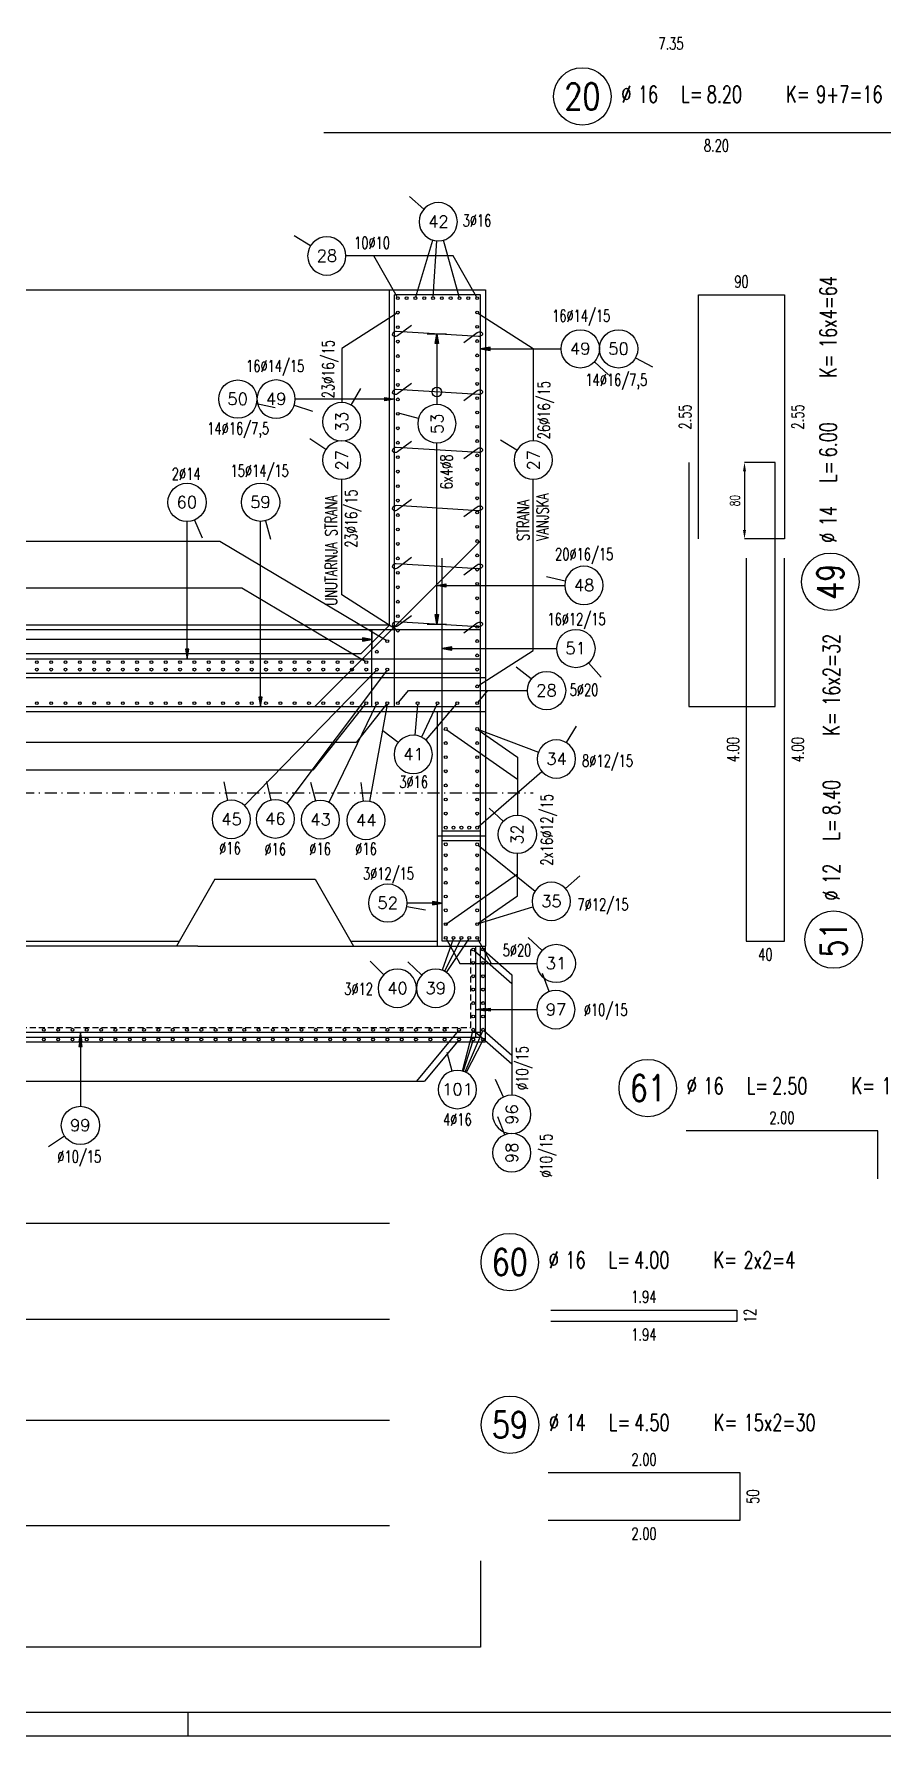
# Model space of a CAD drawing. Extents: x 0 to 12346, y 0 to 3567.
# Drawn here: x 5395 to 6281, y 0 to 1777 of the extents above; entities that cross this region are included whole.
import ezdxf
from ezdxf.enums import TextEntityAlignment as Align

# ---------------------------------------------------------------- set-up
doc = ezdxf.new("R2010")
doc.units = 0
doc.header["$LTSCALE"] = 50
doc.header["$PDMODE"] = 34
doc.header["$PDSIZE"] = 5
doc.linetypes.add('CENTER', pattern=[0.47, 0.25, -0.1, 0.02, -0.1])
doc.linetypes.add('HIDDEN2', pattern=[0.1875, 0.125, -0.0625])
doc.layers.get('DEFPOINTS').update_dxf_attribs({"linetype": 'CONTINUOUS'})
for name, color, linetype in [('ARM', 1, 'CONTINUOUS'), ('ARM-I', 6, 'CONTINUOUS'), ('BETON', 7, 'CONTINUOUS'), ('BETON tan', 40, 'CONTINUOUS'), ('CRTICA', 7, 'CONTINUOUS'), ('FILE', 8, 'CONTINUOUS'), ('KOTE', 4, 'CONTINUOUS'), ('NEVIDLJIVO', 9, 'HIDDEN2'), ('OSI', 2, 'CENTER'), ('TANKO', 8, 'CONTINUOUS')]:
    doc.layers.add(name, color=color, linetype=linetype)
doc.styles.add('KOTE', font='romans.shx', dxfattribs={"width": 0.7})
doc.styles.get("Standard").update_dxf_attribs({"font": 'romans.shx', "width": 0.9})
doc.dimstyles.new('M-50', dxfattribs={"dimscale": 50, "dimtxt": 0.2, "dimasz": 0.185, "dimexe": 0, "dimexo": 0, "dimgap": 0.1, "dimtad": 1, "dimdec": 0, "dimzin": 0, "dimdsep": 46, "dimtxsty": 'KOTE', "dimcen": 0.09, "dimclrd": 256, "dimclre": 256, "dimclrt": 2, "dimadec": 0, "dimazin": 0, "dimtfac": 1, "dimtdec": 0, "dimtix": 1, "dimtmove": 2, "dimatfit": 3, "dimfxl": 0, "dimtolj": 1, "dimtzin": 0, "dimarcsym": 0})

# ---------------------------------------------------------------- blocks, each defined once
blk = doc.blocks.new('POZ')
at = {"layer": 'ARM-I'}
blk.add_circle((0, 0), 0.6, dxfattribs=at)
at = {"layer": 'ARM', "width": 0.7}
for s, p in [('%%c', (0.814, -0.125)), ('L=', (2.064, -0.125)), ('K=', (4.256, -0.125))]:
    blk.add_text(s, height=0.35, dxfattribs=at).set_placement(p)
for tag, p in [('VA', (0.879, 0.435)), ('FI', (1.162, -0.13)), ('DUZ', (2.598, -0.13)), ('KOM', (4.881, -0.13))]:
    blk.add_attdef(tag, p, '', height=0.35, dxfattribs=at)
at = {"layer": 'ARM', "width": 0.7, "flags": 1}
for tag, p in [('TIP', (1.038, -0.896)), ('A', (1.162, -1.411)), ('B', (1.162, -1.918)), ('C', (1.162, -2.426)), ('D', (1.162, -2.934)), ('E', (1.162, -3.441)), ('F', (1.162, -3.949)), ('G', (1.162, -4.457)), ('H', (1.162, -4.964)), ('I', (1.162, -5.472)), ('J', (1.162, -5.98)), ('K', (1.162, -6.487)), ('L', (1.162, -6.995)), ('M', (1.162, -7.503)), ('N', (1.162, -8.011))]:
    blk.add_attdef(tag, p, '', height=0.35, dxfattribs=at)
at = {"layer": 'ARM-I', "width": 0.8}
blk.add_attdef('POZ', text='', height=0.55, dxfattribs=at).set_placement((0, 0), align=Align.MIDDLE)
blk = doc.blocks.new('*D352')
at = {"layer": 'DEFPOINTS', "color": 0}
for p in [(6168.3, 1329.7), (6136.4, 1249.7), (6178.3, 1249.7)]:
    blk.add_point(p, dxfattribs=at)
at = {"layer": 'TANKO', "lineweight": -2}
for p, q in [((6168.3, 1329.7), (6136.4, 1329.7)), ((6136.4, 1320.4), (6136.4, 1258.9)), ((6178.3, 1249.7), (6136.4, 1249.7))]:
    blk.add_line(p, q, dxfattribs=at)
at = {"layer": 'TANKO'}
for points in [[(6134.9, 1320.4), (6138, 1320.4), (6136.4, 1329.7)], [(6134.9, 1258.9), (6138, 1258.9), (6136.4, 1249.7)]]:
    blk.add_solid(points, dxfattribs=at)
at = {"layer": 'TANKO', "color": 2, "insert": (6126.4, 1289.7), "char_height": 10, "attachment_point": 5, "rotation": 90, "style": 'KOTE'}
blk.add_mtext('\\A1;80', dxfattribs=at)
blk = doc.blocks.new('P')
at = {"layer": 'KOTE'}
blk.add_circle((0, 0), 0.4, dxfattribs=at)
blk.add_attdef('P', text='', height=0.25, dxfattribs=at).set_placement((-0.004, 0.004), align=Align.MIDDLE)
blk = doc.blocks.new('S')
at = {"layer": 'KOTE', "color": 9}
blk.add_line((0, 1), (0, -1), dxfattribs=at)
blk.add_lwpolyline([(-1, 0.17), (-1, -0.17), (0, 0)], close=True, dxfattribs=at)
at = {"layer": 'KOTE', "color": 9, "linetype": 'ByBlock'}
blk.add_solid([(-1, 0.17), (-1, -0.17), (0, 0)], dxfattribs=at)
blk = doc.blocks.new('STR')
at = {"layer": 'KOTE', "color": 9}
blk.add_lwpolyline([(-1, 0.17), (-1, -0.17), (0, 0)], close=True, dxfattribs=at)
at = {"layer": 'KOTE', "color": 9, "linetype": 'ByBlock'}
blk.add_solid([(-1, 0.17), (-1, -0.17), (0, 0)], dxfattribs=at)
blk = doc.blocks.new('S-KUKA')
at = {"layer": 'ARM'}
blk.add_lwpolyline([(0.233, -0.13), (0.03, 0.02, 0.241992), (-0.024, 0.028), (-0.031, 0.026, 0.569422), (-0.041, -0.018), (-0.034, -0.024, 0.20742), (0.011, -0.04), (1.257, 0.036, -0.20742), (1.302, 0.019), (1.309, 0.013, -0.569422), (1.299, -0.031), (1.292, -0.033, -0.244051), (1.237, -0.024), (1.028, 0.133)], format="xyb", dxfattribs=at)

msp = doc.modelspace()

# ---------------------------------------------------------------- linework, layer by layer
at = {"layer": 'ARM'}
for p, q in [((5860.9, 1504.7), (5770.9, 1504.7)), ((5770.9, 1074.7), (5770.9, 1504.7)), ((5860.9, 829.7), (5860.9, 1504.7)), ((5688, 1074.7), (5860.9, 1247.6)), ((5820.9, 829.7), (5820.9, 1229.7)), ((5860.9, 1154.7), (4470.9, 1154.7)), ((5747.5, 1074.7), (5747.5, 1154.7)), ((4470.9, 1124.7), (5860.9, 1124.7)), ((4470.9, 1109.7), (5860.9, 1109.7)), ((4470.9, 1074.7), (5860.9, 1074.7)), ((5860.9, 944.7), (5820.9, 944.7)), ((5860.9, 934.7), (5820.9, 934.7)), ((5860.9, 829.7), (5820.9, 829.7)), ((5855.9, 729.7), (5855.9, 824.7)), ((5860.9, 729.7), (5860.9, 824.7)), ((4470.9, 734.7), (5860.9, 734.7)), ((4470.9, 729.7), (5860.9, 729.7))]:
    msp.add_line(p, q, dxfattribs=at)
at = {"layer": 'ARM-I'}
for points in [[(5697.2, 1674.2), (6517.2, 1674.2)], [(6088.3, 1249.7), (6088.3, 1504.7), (6178.3, 1504.7), (6178.3, 1249.7)], [(6078.3, 1329.7), (6078.3, 1074.7), (6168.3, 1074.7), (6168.3, 1329.7)], [(6138.3, 1229.7), (6138.3, 829.7), (6178.3, 829.7), (6178.3, 1229.7)], [(6275.5, 581.8), (6275.5, 631.8), (6075.5, 631.8)], [(4565.9, 535.5), (5765.9, 535.5)], [(5934.4, 444.7), (6128.4, 444.7), (6128.4, 432.7), (5934.4, 432.7)], [(4565.9, 435), (5765.9, 435)], [(4565.9, 329.6), (5765.9, 329.6)], [(5931.6, 274.9), (6131.6, 274.9), (6131.6, 224.9), (5931.6, 224.9)], [(4565.9, 219.8), (5765.9, 219.8)], [(5860.9, 182.8), (5860.9, 92.8), (5110.9, 92.8)]]:
    msp.add_lwpolyline(points, dxfattribs=at)
at = {"layer": 'BETON'}
for p, q in [((5765.9, 1159.7), (5765.9, 1509.7)), ((5765.9, 1509.7), (5865.9, 1509.7)), ((5865.9, 1509.7), (5865.9, 1069.7)), ((5735.9, 1129.7), (5765.9, 1159.7)), ((5735.9, 1129.7), (5165.9, 1129.7)), ((5865.9, 1104.7), (5165.9, 1104.7)), ((4515.9, 1069.7), (5815.9, 1069.7)), ((5815.9, 1069.7), (5865.9, 1069.7))]:
    msp.add_line(p, q, dxfattribs=at)
for points in [[(0, 0), (10180.8, 0), (10180.8, 3566.7), (0, 3566.7)], [(125, 25), (10155.8, 25), (10155.8, 3541.7), (125, 3541.7)]]:
    msp.add_lwpolyline(points, close=True, dxfattribs=at)
at = {"layer": 'BETON tan'}
for p, q in [((4565.9, 1509.7), (5765.9, 1509.7)), ((5765.9, 1159.7), (4565.9, 1159.7)), ((5815.9, 824.7), (5815.9, 1069.7)), ((5865.9, 1069.7), (5865.9, 824.7)), ((5815.9, 939.7), (5865.9, 939.7)), ((5583.4, 894.7), (5543.4, 824.7)), ((5583.4, 894.7), (5688.4, 894.7)), ((5688.4, 894.7), (5728.4, 824.7)), ((5565.9, 824.7), (4765.9, 824.7)), ((5255.6, 829.7), (5546.3, 829.7)), ((5565.9, 824.7), (5865.9, 824.7)), ((5725.6, 829.7), (5815.9, 829.7)), ((5865.9, 724.7), (5865.9, 824.7)), ((4465.9, 724.7), (5865.9, 724.7))]:
    msp.add_line(p, q, dxfattribs=at)
at = {"layer": 'CRTICA'}
for p, q in [((5801.7, 1594.1), (5786.7, 1607.3)), ((5683.3, 1555.7), (5666.3, 1566.2)), ((5979.7, 1434.5), (5994.3, 1420.9)), ((6022.7, 1438.7), (6040.3, 1429.3)), ((5725.9, 1389.4), (5735.9, 1406.8)), ((5627, 1391.3), (5646.5, 1387)), ((5666.4, 1389.4), (5685.4, 1383.1)), ((5796, 1375.4), (5776.7, 1380.7)), ((5699.3, 1343.1), (5682.6, 1354.2)), ((5898.7, 1342.4), (5881.6, 1352.7)), ((5562.3, 1269.4), (5570.1, 1251)), ((5636.5, 1268.7), (5641.7, 1249.4)), ((5949.3, 1205.7), (5929.8, 1210.2)), ((5973.7, 1120.4), (5986.9, 1105.4)), ((5913.9, 1103.6), (5898, 1115.7)), ((5774.8, 1037.1), (5759, 1049.3)), ((5950.6, 1037.1), (5961.1, 1054.1)), ((5597, 976.7), (5593.3, 996.3)), ((5642.2, 977), (5637.9, 996.5)), ((5688.8, 976), (5683.8, 995.4)), ((5738.8, 975.8), (5736.2, 995.6)), ((5884.7, 954.9), (5870, 968.5)), ((5949.6, 884.7), (5964.5, 898)), ((5783.8, 866.1), (5803.5, 862.6)), ((5925.3, 820.1), (5910.6, 833.7)), ((5759.9, 794.7), (5745.7, 808.9)), ((5799.5, 794.4), (5785.1, 808.2)), ((5932.6, 777.1), (5925.7, 795.9)), ((5831.4, 694.1), (5826, 713.4)), ((5885, 667.1), (5876.6, 685.2)), ((5886.3, 627.6), (5879.1, 646.3)), ((5426.6, 626.3), (5409.9, 615.2))]:
    msp.add_line(p, q, dxfattribs=at)
at = {"layer": 'FILE'}
msp.add_line((5555.8, 0), (5555.8, 25), dxfattribs=at)
at = {"layer": 'KOTE'}
for centre, radius in [((5774.5, 1501.1), 1.5), ((5783.7, 1501.1), 1.5), ((5792.9, 1501.1), 1.5), ((5802.1, 1501.1), 1.5), ((5811.3, 1501.1), 1.5), ((5820.5, 1501.1), 1.5), ((5829.7, 1501.1), 1.5), ((5838.9, 1501.1), 1.5), ((5848.1, 1501.1), 1.5), ((5857.3, 1501.1), 1.5), ((5774.5, 1486), 1.5), ((5857.3, 1486.1), 1.5), ((5774.5, 1470.9), 1.5), ((5774.5, 1455.8), 1.5), ((5857.3, 1471.2), 1.5), ((5857.3, 1456.3), 1.5), ((5774.5, 1440.7), 1.5), ((5857.3, 1441.4), 1.5), ((5774.5, 1425.6), 1.5), ((5857.3, 1426.5), 1.5), ((5774.5, 1410.5), 1.5), ((5815.3, 1403.1), 5), ((5857.3, 1411.6), 1.5), ((5774.5, 1395.4), 1.5), ((5857.3, 1396.7), 1.5), ((5774.5, 1380.3), 1.5), ((5857.3, 1381.7), 1.5), ((5857.3, 1366.8), 1.5), ((5774.5, 1365.3), 1.5), ((5774.5, 1350.2), 1.5), ((5857.3, 1351.9), 1.5), ((5774.5, 1335.1), 1.5), ((5857.3, 1337), 1.5), ((5774.5, 1320), 1.5), ((5857.3, 1322.1), 1.5), ((5774.5, 1304.9), 1.5), ((5857.3, 1307.2), 1.5), ((5774.5, 1289.8), 1.5), ((5857.3, 1292.2), 1.5), ((5774.5, 1274.7), 1.5), ((5857.3, 1277.3), 1.5), ((5857.3, 1262.4), 1.5), ((5774.5, 1259.6), 1.5), ((5774.5, 1244.5), 1.5), ((5857.3, 1247.5), 1.5), ((5774.5, 1229.4), 1.5), ((5857.3, 1232.6), 1.5), ((5774.5, 1214.3), 1.5), ((5857.3, 1217.7), 1.5), ((5774.5, 1199.3), 1.5), ((5857.3, 1202.8), 1.5), ((5774.5, 1184.2), 1.5), ((5857.3, 1187.8), 1.5), ((5857.3, 1172.9), 1.5), ((5774.5, 1169.1), 1.5), ((5774.5, 1154), 1.5), ((5857.3, 1158), 1.5), ((5763.5, 1143), 1.5), ((5857.3, 1143.1), 1.5), ((5397.7, 1121.1), 1.5), ((5412.6, 1121.1), 1.5), ((5427.6, 1121.1), 1.5), ((5442.5, 1121.1), 1.5), ((5457.5, 1121.1), 1.5), ((5472.4, 1121.1), 1.5), ((5487.4, 1121.1), 1.5), ((5502.3, 1121.1), 1.5), ((5517.3, 1121.1), 1.5), ((5532.2, 1121.1), 1.5), ((5547.2, 1121.1), 1.5), ((5562.2, 1121.1), 1.5), ((5577.1, 1121.1), 1.5), ((5592.1, 1121.1), 1.5), ((5607, 1121.1), 1.5), ((5622, 1121.1), 1.5), ((5636.9, 1121.1), 1.5), ((5651.9, 1121.1), 1.5), ((5666.8, 1121.1), 1.5), ((5681.8, 1121.1), 1.5), ((5696.7, 1121.1), 1.5), ((5711.7, 1121.1), 1.5), ((5726.6, 1121.1), 1.5), ((5741.6, 1121.1), 1.5), ((5752.6, 1132), 1.5), ((5857.3, 1128.2), 1.5), ((5397.7, 1113.3), 1.5), ((5412.6, 1113.3), 1.5), ((5427.6, 1113.3), 1.5), ((5442.5, 1113.3), 1.5), ((5457.5, 1113.3), 1.5), ((5472.4, 1113.3), 1.5), ((5487.4, 1113.3), 1.5), ((5502.3, 1113.3), 1.5), ((5517.3, 1113.3), 1.5), ((5532.2, 1113.3), 1.5), ((5547.2, 1113.3), 1.5), ((5562.2, 1113.3), 1.5), ((5577.1, 1113.3), 1.5), ((5592.1, 1113.3), 1.5), ((5607, 1113.3), 1.5), ((5622, 1113.3), 1.5), ((5636.9, 1113.3), 1.5), ((5651.9, 1113.3), 1.5), ((5666.8, 1113.3), 1.5), ((5681.8, 1113.3), 1.5), ((5696.7, 1113.3), 1.5), ((5711.7, 1113.3), 1.5), ((5726.6, 1113.3), 1.5), ((5741.6, 1113.3), 1.5), ((5752.6, 1113.3), 1.5), ((5763.5, 1113.3), 1.5), ((5857.3, 1113.3), 1.5), ((5857.3, 1095.8), 1.5), ((5397.7, 1078.3), 1.5), ((5412.6, 1078.3), 1.5), ((5427.6, 1078.3), 1.5), ((5442.5, 1078.3), 1.5), ((5457.5, 1078.3), 1.5), ((5472.4, 1078.3), 1.5), ((5487.4, 1078.3), 1.5), ((5502.3, 1078.3), 1.5), ((5517.3, 1078.3), 1.5), ((5532.2, 1078.3), 1.5), ((5547.2, 1078.3), 1.5), ((5562.2, 1078.3), 1.5), ((5577.1, 1078.3), 1.5), ((5592.1, 1078.3), 1.5), ((5607, 1078.3), 1.5), ((5622, 1078.3), 1.5), ((5636.9, 1078.3), 1.5), ((5651.9, 1078.3), 1.5), ((5666.8, 1078.3), 1.5), ((5681.8, 1078.3), 1.5), ((5696.7, 1078.3), 1.5), ((5711.7, 1078.3), 1.5), ((5726.6, 1078.3), 1.5), ((5741.6, 1078.3), 1.5), ((5752.6, 1078.3), 1.5), ((5763.5, 1078.3), 1.5), ((5774.5, 1078.3), 1.5), ((5795.2, 1078.3), 1.5), ((5815.9, 1078.3), 1.5), ((5836.6, 1078.3), 1.5), ((5857.3, 1078.3), 1.5), ((5824.5, 1051.3), 1.5), ((5857.3, 1051.3), 1.5), ((5824.5, 1036.6), 1.5), ((5857.3, 1036.6), 1.5), ((5824.5, 1021.9), 1.5), ((5857.3, 1021.9), 1.5), ((5824.5, 1007.2), 1.5), ((5857.3, 1007.2), 1.5), ((5824.5, 992.4), 1.5), ((5824.5, 977.7), 1.5), ((5857.3, 992.4), 1.5), ((5857.3, 977.7), 1.5), ((5824.5, 963), 1.5), ((5857.3, 963), 1.5), ((5824.5, 948.3), 1.5), ((5832.7, 948.3), 1.5), ((5840.9, 948.3), 1.5), ((5849.1, 948.3), 1.5), ((5857.3, 948.3), 1.5), ((5857.3, 948.3), 1.5), ((5824.5, 930.9), 1.5), ((5857.3, 930.9), 1.5), ((5824.5, 919.5), 1.5), ((5824.5, 905.1), 1.5), ((5857.3, 919.5), 1.5), ((5857.3, 905.1), 1.5), ((5824.5, 890.8), 1.5), ((5857.3, 890.8), 1.5), ((5824.5, 876.4), 1.5), ((5857.3, 876.4), 1.5), ((5824.5, 862), 1.5), ((5857.3, 862), 1.5), ((5824.5, 847.6), 1.5), ((5857.3, 847.6), 1.5), ((5824.5, 833.3), 1.5), ((5832.7, 833.3), 1.5), ((5840.9, 833.3), 1.5), ((5849.1, 833.3), 1.5), ((5853.3, 821.1), 1.5), ((5857.3, 833.3), 1.5), ((5863.5, 821.1), 1.5), ((5853.3, 807.1), 1.5), ((5863.5, 807.1), 1.5), ((5853.3, 793.1), 1.5), ((5863.5, 793.1), 1.5), ((5853.3, 779.2), 1.5), ((5853.3, 765.2), 1.5), ((5863.5, 779.2), 1.5), ((5863.5, 765.2), 1.5), ((5853.3, 751.2), 1.5), ((5863.5, 751.2), 1.5), ((5405, 737.3), 1.5), ((5405, 727.1), 1.5), ((5419.9, 737.3), 1.5), ((5419.9, 727.1), 1.5), ((5434.9, 737.3), 1.5), ((5434.9, 727.1), 1.5), ((5449.8, 737.3), 1.5), ((5449.8, 727.1), 1.5), ((5464.8, 737.3), 1.5), ((5464.8, 727.1), 1.5), ((5479.7, 737.3), 1.5), ((5479.7, 727.1), 1.5), ((5494.7, 737.3), 1.5), ((5494.7, 727.1), 1.5), ((5509.6, 737.3), 1.5), ((5509.6, 727.1), 1.5), ((5524.6, 737.3), 1.5), ((5524.6, 727.1), 1.5), ((5539.5, 737.3), 1.5), ((5539.5, 727.1), 1.5), ((5554.4, 737.3), 1.5), ((5554.4, 727.1), 1.5), ((5569.4, 737.3), 1.5), ((5569.4, 727.1), 1.5), ((5584.3, 737.3), 1.5), ((5584.3, 727.1), 1.5), ((5599.3, 737.3), 1.5), ((5599.3, 727.1), 1.5), ((5614.2, 737.3), 1.5), ((5614.2, 727.1), 1.5), ((5629.2, 737.3), 1.5), ((5629.2, 727.1), 1.5), ((5644.1, 737.3), 1.5), ((5644.1, 727.1), 1.5), ((5659, 737.3), 1.5), ((5659, 727.1), 1.5), ((5674, 737.3), 1.5), ((5674, 727.1), 1.5), ((5688.9, 737.3), 1.5), ((5688.9, 727.1), 1.5), ((5703.9, 737.3), 1.5), ((5703.9, 727.1), 1.5), ((5718.8, 737.3), 1.5), ((5718.8, 727.1), 1.5), ((5733.8, 737.3), 1.5), ((5733.8, 727.1), 1.5), ((5748.7, 737.3), 1.5), ((5748.7, 727.1), 1.5), ((5763.6, 737.3), 1.5), ((5763.6, 727.1), 1.5), ((5778.6, 737.3), 1.5), ((5778.6, 727.1), 1.5), ((5793.5, 737.3), 1.5), ((5793.5, 727.1), 1.5), ((5808.5, 737.3), 1.5), ((5808.5, 727.1), 1.5), ((5823.4, 737.3), 1.5), ((5823.4, 727.1), 1.5), ((5838.4, 737.3), 1.5), ((5838.4, 727.1), 1.5), ((5853.3, 737.3), 1.5), ((5853.3, 727.1), 1.5), ((5863.5, 737.3), 1.5), ((5863.5, 727.1), 1.5)]:
    msp.add_circle(centre, radius, dxfattribs=at)
at = {"layer": 'NEVIDLJIVO'}
for p, q in [((5850.9, 739.7), (5850.9, 824.7)), ((4480.9, 739.7), (5850.9, 739.7))]:
    msp.add_line(p, q, dxfattribs=at)
at = {"layer": 'OSI'}
for p, q in [((4465.9, 984.7), (5865.9, 984.7)), ((5865.9, 984.7), (5915.9, 984.7))]:
    msp.add_line(p, q, dxfattribs=at)
at = {"layer": 'TANKO'}
for p, q in [((5793.3, 1502.5), (5811, 1561.8)), ((5811.4, 1502.6), (5815.4, 1561)), ((5838.5, 1502.5), (5822.1, 1561.7)), ((5832.4, 1545.2), (5720.4, 1545.2)), ((5773.8, 1502.4), (5749.6, 1545.2)), ((5856.6, 1502.4), (5832.4, 1545.2)), ((5773.2, 1485.2), (5716, 1448.5)), ((5858.6, 1485.2), (5915.9, 1448.5)), ((5815.3, 1463.7), (5815.3, 1390.1)), ((5716, 1448.5), (5716, 1392.1)), ((5860.9, 1448.2), (5945, 1448.2)), ((5915.9, 1448.5), (5915.9, 1352.1)), ((5770.9, 1395.7), (5667.5, 1395.7)), ((5815.3, 1160.7), (5815.3, 1350.1)), ((5716, 1191.5), (5716, 1312.1)), ((5915.9, 1133.3), (5915.9, 1312.1)), ((5554.5, 1124.7), (5554.5, 1267.9)), ((5631.3, 1074.7), (5631.3, 1268.1)), ((5588.6, 1247), (5139.8, 1247)), ((5762.2, 1143.8), (5588.6, 1247)), ((5611.6, 1198.3), (5139.8, 1198.3)), ((5740.3, 1121.8), (5611.6, 1198.3)), ((5773.2, 1154.8), (5716, 1191.5)), ((5814.6, 1201.2), (5948.8, 1201.2)), ((5747.5, 1144.7), (4584.4, 1144.7)), ((5820.9, 1135.3), (5940.4, 1135.3)), ((5858.6, 1096.6), (5915.9, 1133.3)), ((5614.6, 971.4), (5751.5, 1112.2)), ((5762.6, 1112.1), (5658.6, 973.5)), ((5775.5, 1079.4), (5785.7, 1091.4)), ((5785.7, 1091.4), (5909.8, 1091.4)), ((5858.3, 1079.4), (5868.5, 1091.4)), ((5740.6, 1077.1), (5685.9, 1008.3)), ((5751.9, 1076.9), (5702.4, 974.7)), ((5762.6, 1077.1), (5730.9, 1037.3)), ((5763.5, 1076.8), (5744.9, 975.6)), ((5795.1, 1076.8), (5792.3, 1044.8)), ((5815.3, 1076.9), (5799.2, 1042.9)), ((5835.6, 1077.1), (5803.7, 1040)), ((5825.7, 1050.5), (5899.3, 999.1)), ((5858.5, 1050.5), (5899.3, 1022)), ((5858.7, 1050.8), (5921.4, 1027.1)), ((5730.9, 1037.3), (5088.5, 1037.3)), ((5899.3, 1022), (5899.3, 961.3)), ((5685.9, 1008.3), (5334.4, 1008.3)), ((5858.4, 949.2), (5925, 1006.9)), ((5858.5, 930), (5917.8, 882.1)), ((5899.3, 877), (5899.3, 921.3)), ((5824.5, 847.6), (5899.3, 900)), ((5858.5, 848.5), (5899.3, 877)), ((5820.9, 869.6), (5784.1, 869.6)), ((5858.7, 848.1), (5915.6, 865.5)), ((5832.2, 831.8), (5820.7, 799.4)), ((5840.2, 831.9), (5823.1, 798.4)), ((5848.3, 832), (5825.1, 797.2)), ((5825.2, 831.9), (5839.3, 806.5)), ((5854.4, 820.1), (5893.4, 785.5)), ((5858, 831.9), (5872.1, 806.5)), ((5864.6, 820.1), (5893.4, 794.5)), ((5839.3, 806.5), (5919.9, 806.5)), ((5893.4, 794.5), (5893.4, 668.9)), ((5855.9, 758.3), (5919.5, 758.3)), ((5443.2, 734.7), (5443.2, 657.4)), ((5837.4, 736.1), (5794, 683.5)), ((5841.9, 694.2), (5852.9, 735.8)), ((5862.9, 735.9), (5844.6, 693.2)), ((5854.4, 736.3), (5893.4, 701.7)), ((5864.6, 736.3), (5893.4, 710.7)), ((5837.4, 725.9), (5802.4, 683.5)), ((5852.9, 725.6), (5842.8, 693.9)), ((5862.8, 725.7), (5845.9, 692.7)), ((5304.9, 683.5), (5802.4, 683.5))]:
    msp.add_line(p, q, dxfattribs=at)

# ---------------------------------------------------------------- block references
at = {"layer": 'ARM-I', "xscale": -68.98113741219082, "yscale": 68.98113741219082, "zscale": 68.98113741219082}
for p in [(5859.6, 1463.8), (5859.6, 1403.2), (5859.6, 1342.6), (5859.6, 1282), (5859.6, 1221.4), (5859.6, 1160.8)]:
    msp.add_blockref('S-KUKA', p, dxfattribs=at)
at = {"layer": 'KOTE', "xscale": 50, "yscale": 50, "zscale": 50}
for p, values in [((5967.2, 1711.7), {'POZ': '20', 'FI': '16', 'DUZ': '8.20', 'KOM': '9+7=16'}), ((6035.5, 676.4), {'POZ': '61', 'FI': '16', 'DUZ': '2.50', 'KOM': '14x2=28'}), ((5891.4, 494.7), {'POZ': '60', 'FI': '16', 'DUZ': '4.00', 'KOM': '2x2=4'}), ((5891.6, 324.9), {'POZ': '59', 'FI': '14', 'DUZ': '4.50', 'KOM': '15x2=30'})]:
    msp.add_blockref('POZ', p, dxfattribs=at).add_auto_attribs(values)
at = {"layer": 'KOTE'}
ref = msp.add_blockref('P', (5816.7, 1580.9), dxfattribs=dict(at, xscale=-50, yscale=50, zscale=50))
ref.add_attrib('P', '42', dxfattribs={"height": 12.5}).set_placement((5816.9, 1581.1), align=Align.MIDDLE)
ref = msp.add_blockref('P', (5700.4, 1545.2), dxfattribs=dict(at, xscale=-50, yscale=50, zscale=50, rotation=2.110311925207498e-11))
ref.add_attrib('P', '28', dxfattribs={"height": 12.5}).set_placement((5700.5, 1545.4), align=Align.MIDDLE)
at = {"layer": 'KOTE', "xscale": 50, "yscale": 50, "zscale": 50, "rotation": 90}
for p, values in [((6226.1, 1205), {'POZ': '49', 'FI': '14', 'DUZ': '6.00', 'KOM': '16x4=64'}), ((6229.5, 831.5), {'POZ': '51', 'FI': '12', 'DUZ': '8.40', 'KOM': '16x2=32'})]:
    msp.add_blockref('POZ', p, dxfattribs=at).add_auto_attribs(values)
at = {"layer": 'KOTE', "yscale": 10, "zscale": 10}
for name, p, xscale, rotation in [('S', (5815.3, 1463.7), -10, 270), ('STR', (5860.9, 1448.2), 10, 180), ('STR', (5770.9, 1395.7), -10, 180.0000000000119), ('STR', (5814.6, 1201.2), -10, 359.9999999999962), ('STR', (5814.6, 1201.2), -10, 359.9999999999933), ('S', (5815.3, 1160.7), -10, 90), ('STR', (5554.5, 1124.7), 10, 270), ('STR', (5820.9, 1135.3), 10, 180), ('STR', (5631.3, 1074.7), 10, 270), ('STR', (5443.2, 734.7), 10, 90), ('STR', (5443.2, 729.7), 10, 90)]:
    msp.add_blockref(name, p, dxfattribs=dict(at, xscale=xscale, rotation=rotation))
at = {"layer": 'KOTE'}
ref = msp.add_blockref('P', (5965, 1448.2), dxfattribs=dict(at, xscale=50, yscale=50, zscale=50))
ref.add_attrib('P', '49', dxfattribs={"height": 12.5}).set_placement((5964.9, 1448.4), align=Align.MIDDLE)
ref = msp.add_blockref('P', (6005, 1448.2), dxfattribs=dict(at, xscale=50, yscale=50, zscale=50))
ref.add_attrib('P', '50', dxfattribs={"height": 12.5}).set_placement((6004.9, 1448.4), align=Align.MIDDLE)
ref = msp.add_blockref('P', (5607.5, 1395.7), dxfattribs=dict(at, xscale=50, yscale=50, zscale=50))
ref.add_attrib('P', '50', dxfattribs={"height": 12.5}).set_placement((5607.3, 1395.9), align=Align.MIDDLE)
ref = msp.add_blockref('P', (5647.5, 1395.7), dxfattribs=dict(at, xscale=-50, yscale=50, zscale=50, rotation=1.191047260817868e-11))
ref.add_attrib('P', '49', dxfattribs={"height": 12.5}).set_placement((5647.6, 1395.9), align=Align.MIDDLE)
ref = msp.add_blockref('P', (5716, 1372.1), dxfattribs=dict(at, xscale=-50, yscale=50, zscale=50, rotation=270.000000000012))
ref.add_attrib('P', '33', dxfattribs={"height": 12.5, "rotation": 90}).set_placement((5716.2, 1371.9), align=Align.MIDDLE)
ref = msp.add_blockref('P', (5815.3, 1370.1), dxfattribs=dict(at, xscale=-50, yscale=50, zscale=50, rotation=270))
ref.add_attrib('P', '53', dxfattribs={"height": 12.5, "rotation": 90}).set_placement((5815.5, 1369.9), align=Align.MIDDLE)
ref = msp.add_blockref('P', (5716, 1332.1), dxfattribs=dict(at, xscale=-50, yscale=50, zscale=50, rotation=270.000000000012))
ref.add_attrib('P', '27', dxfattribs={"height": 12.5, "rotation": 90}).set_placement((5716.2, 1331.9), align=Align.MIDDLE)
ref = msp.add_blockref('P', (5915.9, 1332.1), dxfattribs=dict(at, xscale=-50, yscale=50, zscale=50, rotation=270.0000000000105))
ref.add_attrib('P', '27', dxfattribs={"height": 12.5, "rotation": 90}).set_placement((5916.1, 1331.9), align=Align.MIDDLE)
ref = msp.add_blockref('P', (5554.5, 1287.9), dxfattribs=dict(at, xscale=50, yscale=50, zscale=50))
ref.add_attrib('P', '60', dxfattribs={"height": 12.5}).set_placement((5554.3, 1288.1), align=Align.MIDDLE)
ref = msp.add_blockref('P', (5631.3, 1288.1), dxfattribs=dict(at, xscale=50, yscale=50, zscale=50))
ref.add_attrib('P', '59', dxfattribs={"height": 12.5}).set_placement((5631.1, 1288.3), align=Align.MIDDLE)
ref = msp.add_blockref('P', (5968.8, 1201.2), dxfattribs=dict(at, xscale=-50, yscale=50, zscale=50, rotation=359.9999999999962))
ref.add_attrib('P', '48', dxfattribs={"height": 12.5, "rotation": 360}).set_placement((5969, 1201.4), align=Align.MIDDLE)
ref = msp.add_blockref('P', (5960.4, 1135.3), dxfattribs=dict(at, xscale=50, yscale=50, zscale=50))
ref.add_attrib('P', '51', dxfattribs={"height": 12.5}).set_placement((5960.2, 1135.6), align=Align.MIDDLE)
at = {"layer": 'KOTE', "yscale": 10, "zscale": 10}
for name, p, xscale in [('S', (5747.5, 1144.7), 10), ('STR', (5820.9, 869.6), 10), ('STR', (5855.9, 758.3), -10), ('STR', (5860.9, 758.3), -10)]:
    msp.add_blockref(name, p, dxfattribs=dict(at, xscale=xscale))
at = {"layer": 'KOTE'}
ref = msp.add_blockref('P', (5929.8, 1091.4), dxfattribs=dict(at, xscale=50, yscale=50, zscale=50))
ref.add_attrib('P', '28', dxfattribs={"height": 12.5}).set_placement((5929.7, 1091.6), align=Align.MIDDLE)
ref = msp.add_blockref('P', (5790.6, 1024.8), dxfattribs=dict(at, xscale=-50, yscale=50, zscale=50, rotation=3.916866830877551e-12))
ref.add_attrib('P', '41', dxfattribs={"height": 12.5}).set_placement((5790.8, 1025), align=Align.MIDDLE)
ref = msp.add_blockref('P', (5940.1, 1020), dxfattribs=dict(at, xscale=-50, yscale=50, zscale=50, rotation=1.358912982141192e-11))
ref.add_attrib('P', '34', dxfattribs={"height": 12.5}).set_placement((5940.3, 1020.2), align=Align.MIDDLE)
ref = msp.add_blockref('P', (5646.6, 957.5), dxfattribs=dict(at, xscale=-50, yscale=50, zscale=50))
ref.add_attrib('P', '46', dxfattribs={"height": 12.5}).set_placement((5646.7, 957.7), align=Align.MIDDLE)
ref = msp.add_blockref('P', (5600.7, 957), dxfattribs=dict(at, xscale=-50, yscale=50, zscale=50))
ref.add_attrib('P', '45', dxfattribs={"height": 12.5}).set_placement((5600.9, 957.2), align=Align.MIDDLE)
ref = msp.add_blockref('P', (5693.7, 956.7), dxfattribs=dict(at, xscale=-50, yscale=50, zscale=50, rotation=359.9999999999975))
ref.add_attrib('P', '43', dxfattribs={"height": 12.5, "rotation": 360}).set_placement((5693.9, 956.9), align=Align.MIDDLE)
ref = msp.add_blockref('P', (5741.3, 956), dxfattribs=dict(at, xscale=-50, yscale=50, zscale=50, rotation=359.9999999999975))
ref.add_attrib('P', '44', dxfattribs={"height": 12.5, "rotation": 360}).set_placement((5741.5, 956.2), align=Align.MIDDLE)
ref = msp.add_blockref('P', (5899.3, 941.3), dxfattribs=dict(at, xscale=50, yscale=50, zscale=50, rotation=90.00000000000807))
ref.add_attrib('P', '32', dxfattribs={"height": 12.5, "rotation": 90}).set_placement((5899.1, 941.1), align=Align.MIDDLE)
ref = msp.add_blockref('P', (5764.1, 869.6), dxfattribs=dict(at, xscale=50, yscale=50, zscale=50))
ref.add_attrib('P', '52', dxfattribs={"height": 12.5}).set_placement((5763.9, 869.8), align=Align.MIDDLE)
ref = msp.add_blockref('P', (5934.7, 871.4), dxfattribs=dict(at, xscale=-50, yscale=50, zscale=50, rotation=1.055155962603749e-11))
ref.add_attrib('P', '35', dxfattribs={"height": 12.5}).set_placement((5934.9, 871.6), align=Align.MIDDLE)
ref = msp.add_blockref('P', (5939.9, 806.5), dxfattribs=dict(at, xscale=50, yscale=50, zscale=50))
ref.add_attrib('P', '31', dxfattribs={"height": 12.5}).set_placement((5939.7, 806.7), align=Align.MIDDLE)
ref = msp.add_blockref('P', (5774, 780.6), dxfattribs=dict(at, xscale=-50, yscale=50, zscale=50))
ref.add_attrib('P', '40', dxfattribs={"height": 12.5}).set_placement((5774.1, 780.8), align=Align.MIDDLE)
ref = msp.add_blockref('P', (5814, 780.6), dxfattribs=dict(at, xscale=-50, yscale=50, zscale=50, rotation=1.750599665228947e-11))
ref.add_attrib('P', '39', dxfattribs={"height": 12.5}).set_placement((5814.1, 780.8), align=Align.MIDDLE)
ref = msp.add_blockref('P', (5939.5, 758.3), dxfattribs=dict(at, xscale=-50, yscale=50, zscale=50))
ref.add_attrib('P', '97', dxfattribs={"height": 12.5}).set_placement((5939.7, 758.5), align=Align.MIDDLE)
ref = msp.add_blockref('P', (5836.7, 674.9), dxfattribs=dict(at, xscale=-50, yscale=50, zscale=50, rotation=1.358912982141192e-12))
ref.add_attrib('P', '101', dxfattribs={"height": 12.5}).set_placement((5836.9, 675.1), align=Align.MIDDLE)
ref = msp.add_blockref('P', (5893.4, 648.9), dxfattribs=dict(at, xscale=-50, yscale=50, zscale=50, rotation=270))
ref.add_attrib('P', '96', dxfattribs={"height": 12.5, "rotation": 90}).set_placement((5893.6, 648.8), align=Align.MIDDLE)
ref = msp.add_blockref('P', (5443.2, 637.4), dxfattribs=dict(at, xscale=50, yscale=50, zscale=50))
ref.add_attrib('P', '99', dxfattribs={"height": 12.5}).set_placement((5443, 637.6), align=Align.MIDDLE)
ref = msp.add_blockref('P', (5893.4, 608.9), dxfattribs=dict(at, xscale=-50, yscale=50, zscale=50, rotation=270))
ref.add_attrib('P', '98', dxfattribs={"height": 12.5, "rotation": 90}).set_placement((5893.6, 608.8), align=Align.MIDDLE)

# ---------------------------------------------------------------- texts
at = {"layer": 'KOTE', "style": 'KOTE', "width": 0.7}
for s, p in [('7.35', (6059.7, 1766.9)), ('8.20', (6107.2, 1660.4)), ('3%%C16', (5857.2, 1582.1)), ('90', (6133.3, 1518.4)), ('16%%c14/15', (5966, 1481.9)), ('16%%c14/15', (5646.5, 1429.4)), ('14%%c16/7,5', (6002.6, 1414.9)), ('14%%c16/7,5', (5607.9, 1364.3)), ('2%%c14', (5553.6, 1317.6)), ('15%%c14/15', (5630.3, 1320.1)), ('16%%c12/15', (5961.1, 1165.1)), ('5%%C20', (5968.9, 1092.2)), ('8%%C12/15', (5993.5, 1017.3)), ('3%%c16', (5791.1, 996)), ('%%c16', (5599.3, 926.8)), ('%%c16', (5646.6, 925.8)), ('3%%c12/15', (5764.8, 899.4)), ('7%%C12/15', (5988.7, 867.2)), ('40', (6158.3, 815.9)), ('3%%C12', (5733.6, 779.9)), ('4%%c16', (5836.7, 643.6)), ('2.00', (6175.5, 645.5)), ('1.94', (6031.4, 458.5)), ('1.94', (6031.4, 419)), ('2.00', (6031.6, 288.7)), ('2.00', (6031.6, 211.2))]:
    msp.add_text(s, height=12.5, dxfattribs=at).set_placement(p, align=Align.MIDDLE)
for s, p in [('10%%c10', (5766.4, 1552.7)), ('5%%c20', (5913.9, 814)), ('%%c10/15', (6014.4, 751.8)), ('%%c10/15', (5464.8, 598.6))]:
    msp.add_text(s, height=12.5, dxfattribs=at).set_placement(p, align=Align.RIGHT)
for s, p in [('23%%c16/15', (5708, 1396.6)), ('26%%c16/15', (5933.3, 1353.9)), ('23%%c16/15', (5732.1, 1240.6)), ('VANJSKA', (5931.8, 1247.7)), ('UNUTARNJA STRANA', (5711.2, 1180.1)), ('STRANA', (5911.7, 1247.7))]:
    msp.add_text(s, height=12.5, rotation=90, dxfattribs=at).set_placement(p)
for s, rotation, p in [('2.55', 90, (6074.5, 1377.2)), ('2.55', 90, (6192, 1377.2)), ('20%%c16/15', 360, (5969.1, 1232.9)), ('4.00', 90, (6124.5, 1029.7)), ('4.00', 90, (6192, 1029.7)), ('%%c16', 360, (5693.4, 926.1)), ('%%c16', 360, (5741.3, 926.1)), ('%%c10/15', 90, (5905.2, 697.3)), ('%%c10/15', 90, (5930.2, 605.9)), ('12', 90, (6142.2, 438.7)), ('50', 90, (6145.3, 249.9))]:
    msp.add_text(s, height=12.5, rotation=rotation, dxfattribs=at).set_placement(p, align=Align.MIDDLE)
for s, p in [('6x4%%c8', (5831.5, 1337.9)), ('2x16%%C12/15', (5936.4, 983.4))]:
    msp.add_text(s, height=12.5, rotation=90, dxfattribs=at).set_placement(p, align=Align.RIGHT)

# ---------------------------------------------------------------- dimensions: what is measured, and where the dimension line sits
at = {"layer": 'TANKO'}
dim = msp.add_linear_dim(base=(6136.4, 1249.7), p1=(6168.3, 1329.7), p2=(6178.3, 1249.7), angle=90, dimstyle='M-50', dxfattribs=at)
dim.commit()
dim.dimension.update_dxf_attribs({"geometry": '*D352', "text_midpoint": (6126.4, 1289.7)})

doc.saveas('drawing.dxf')
